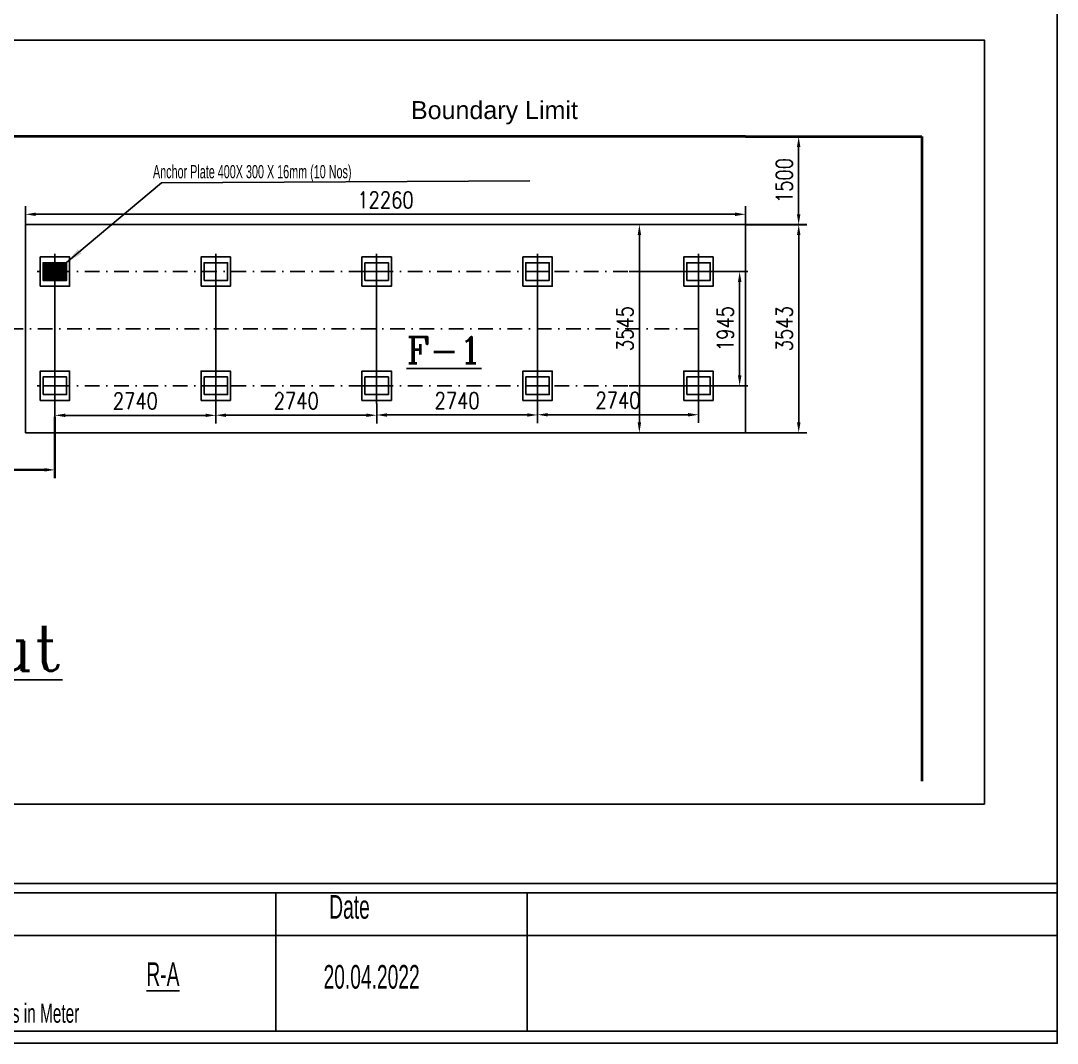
# Model space of a CAD drawing. Extents: x 669960 to 811714, y 144588 to 177507.
# Drawn here: x 731109 to 748762, y 144588 to 162009 of the extents above; entities that cross this region are included whole.
import ezdxf
from ezdxf.enums import TextEntityAlignment as Align

# ---------------------------------------------------------------- set-up
doc = ezdxf.new("R2010")
doc.units = 0
doc.header["$LTSCALE"] = 500
doc.header["$MEASUREMENT"] = 0
doc.header["$PDMODE"] = 2
doc.linetypes.add('DASHDOT', pattern=[1, 0.5, -0.25, 0, -0.25])
doc.layers.get('0').update_dxf_attribs({"linetype": 'CONTINUOUS'})
doc.layers.get('DEFPOINTS').update_dxf_attribs({"linetype": 'CONTINUOUS'})
for name, color, linetype in [('1', 1, 'CONTINUOUS'), ('D', 3, 'CONTINUOUS'), ('L', 4, 'CONTINUOUS')]:
    doc.layers.add(name, color=color, linetype=linetype)
doc.layers.add('2粗实线', color=7, linetype='CONTINUOUS', lineweight=35)
doc.styles.add('AE', font='arial.ttf', dxfattribs={"height": 6})
doc.styles.add('COMPLEX', font='COMPLEX.shx', dxfattribs={"height": 500})
doc.styles.add('HOLTEC', font='bgothl.ttf', dxfattribs={"width": 0.8})
doc.styles.add('TH_GBDIM', font='romans.shx', dxfattribs={"width": 0.8, "bigfont": 'gbcbig.shx'})
doc.dimstyles.new('TH_GBDIM', dxfattribs={"dimscale": 70, "dimtxt": 4, "dimasz": 2.5, "dimexe": 2, "dimexo": 0, "dimgap": 1.5, "dimtad": 1, "dimdec": 0, "dimzin": 4, "dimdsep": 46, "dimtxsty": 'TH_GBDIM', "dimcen": 2.5, "dimclrd": 130, "dimclre": 130, "dimclrt": 2, "dimadec": 0, "dimazin": 0, "dimtfac": 0.714286, "dimtdec": 0, "dimtmove": 0, "dimatfit": 3, "dimfxl": 2, "dimtzin": 0, "dimlwd": -1, "dimlwe": -1, "dimarcsym": 0})

# ---------------------------------------------------------------- blocks, each defined once
blk = doc.blocks.new('*D77')
at = {"color": 130, "transparency": 16777216}
for p, q in [((741470, 157735), (743493, 157735)), ((743353, 155965), (743353, 157560)), ((741470, 155790), (743493, 155790))]:
    blk.add_line(p, q, dxfattribs=at)
for points in [[(743324, 157560), (743383, 157560), (743353, 157735)], [(743324, 155965), (743383, 155965), (743353, 155790)]]:
    blk.add_solid(points, dxfattribs=at)
at = {"layer": 'DEFPOINTS', "color": 0, "transparency": 16777216}
for p in [(741470, 157735), (743353, 157735), (741470, 155790)]:
    blk.add_point(p, dxfattribs=at)
at = {"color": 2, "transparency": 16777216, "insert": (743108, 156763), "char_height": 280, "attachment_point": 5, "rotation": 90, "style": 'TH_GBDIM'}
blk.add_mtext('{\\C1;1945}', dxfattribs=at)
blk = doc.blocks.new('*D78')
at = {"color": 130, "transparency": 16777216}
for p, q in [((741748, 158535), (741505, 158535)), ((741645, 158360), (741645, 155165)), ((741748, 154990), (741505, 154990))]:
    blk.add_line(p, q, dxfattribs=at)
for points in [[(741616, 158360), (741675, 158360), (741645, 158535)], [(741616, 155165), (741675, 155165), (741645, 154990)]]:
    blk.add_solid(points, dxfattribs=at)
at = {"layer": 'DEFPOINTS', "color": 0, "transparency": 16777216}
for p in [(741748, 158535), (741645, 154990), (741748, 154990)]:
    blk.add_point(p, dxfattribs=at)
at = {"color": 2, "transparency": 16777216, "insert": (741400, 156763), "char_height": 280, "attachment_point": 5, "rotation": 90, "style": 'TH_GBDIM'}
blk.add_mtext('{\\C1;3545}', dxfattribs=at)
blk = doc.blocks.new('*D83')
at = {"layer": '2粗实线', "color": 130, "transparency": 16777216}
for p, q in [((724024, 155263), (724024, 154217)), ((731691, 155263), (731691, 154217)), ((724199, 154357), (731516, 154357))]:
    blk.add_line(p, q, dxfattribs=at)
for points in [[(724199, 154387), (724199, 154328), (724024, 154357)], [(731516, 154387), (731516, 154328), (731691, 154357)]]:
    blk.add_solid(points, dxfattribs=at)
at = {"layer": 'DEFPOINTS', "color": 0, "transparency": 16777216}
for p in [(724024, 155263), (731691, 155263), (731691, 154357)]:
    blk.add_point(p, dxfattribs=at)
at = {"layer": '2粗实线', "color": 2, "transparency": 16777216, "insert": (727857, 154602), "char_height": 280, "attachment_point": 5, "style": 'TH_GBDIM'}
blk.add_mtext('{\\C1;7667}', dxfattribs=at)
blk = doc.blocks.new('*D111')
at = {"color": 130, "transparency": 16777216}
for p, q in [((731191, 158214), (731191, 158851)), ((731366, 158711), (743276, 158711)), ((743451, 158214), (743451, 158851))]:
    blk.add_line(p, q, dxfattribs=at)
for points in [[(731366, 158740), (731366, 158682), (731191, 158711)], [(743276, 158740), (743276, 158682), (743451, 158711)]]:
    blk.add_solid(points, dxfattribs=at)
at = {"layer": 'DEFPOINTS', "color": 0, "transparency": 16777216}
for p in [(743451, 158711), (731191, 158214), (743451, 158214)]:
    blk.add_point(p, dxfattribs=at)
at = {"color": 2, "transparency": 16777216, "insert": (737321, 158956), "char_height": 280, "attachment_point": 5, "style": 'TH_GBDIM'}
blk.add_mtext('{\\C1;12260}', dxfattribs=at)
blk = doc.blocks.new('*D123')
at = {"color": 130, "transparency": 16777216}
for p, q in [((743451, 160035), (744498, 160035)), ((744358, 158710), (744358, 159860)), ((743451, 158535), (744498, 158535))]:
    blk.add_line(p, q, dxfattribs=at)
for points in [[(744329, 159860), (744387, 159860), (744358, 160035)], [(744329, 158710), (744387, 158710), (744358, 158535)]]:
    blk.add_solid(points, dxfattribs=at)
at = {"layer": 'DEFPOINTS', "color": 0, "transparency": 16777216}
for p in [(743451, 160035), (744358, 160035), (743451, 158535)]:
    blk.add_point(p, dxfattribs=at)
at = {"color": 2, "transparency": 16777216, "insert": (744113, 159285), "char_height": 280, "attachment_point": 5, "rotation": 90, "style": 'TH_GBDIM'}
blk.add_mtext('{\\C1;1500}', dxfattribs=at)
blk = doc.blocks.new('*D125')
at = {"color": 130, "transparency": 16777216}
for p, q in [((739911, 155490), (739911, 155156)), ((742651, 155490), (742651, 155156)), ((742476, 155296), (740086, 155296))]:
    blk.add_line(p, q, dxfattribs=at)
for points in [[(740086, 155325), (740086, 155267), (739911, 155296)], [(742476, 155325), (742476, 155267), (742651, 155296)]]:
    blk.add_solid(points, dxfattribs=at)
at = {"layer": 'DEFPOINTS', "color": 0, "transparency": 16777216}
for p in [(739911, 155490), (742651, 155490), (739911, 155296)]:
    blk.add_point(p, dxfattribs=at)
at = {"color": 2, "transparency": 16777216, "insert": (741281, 155541), "char_height": 280, "attachment_point": 5, "style": 'TH_GBDIM'}
blk.add_mtext('{\\C1;2740}', dxfattribs=at)
blk = doc.blocks.new('*D126')
at = {"color": 130, "transparency": 16777216}
for p, q in [((737171, 155490), (737171, 155152)), ((739911, 155490), (739911, 155152)), ((737346, 155292), (739736, 155292))]:
    blk.add_line(p, q, dxfattribs=at)
for points in [[(737346, 155321), (737346, 155263), (737171, 155292)], [(739736, 155321), (739736, 155263), (739911, 155292)]]:
    blk.add_solid(points, dxfattribs=at)
at = {"layer": 'DEFPOINTS', "color": 0, "transparency": 16777216}
for p in [(737171, 155490), (739911, 155490), (739911, 155292)]:
    blk.add_point(p, dxfattribs=at)
at = {"color": 2, "transparency": 16777216, "insert": (738541, 155537), "char_height": 280, "attachment_point": 5, "style": 'TH_GBDIM'}
blk.add_mtext('{\\C1;2740}', dxfattribs=at)
blk = doc.blocks.new('*D127')
at = {"color": 130, "transparency": 16777216}
for p, q in [((734431, 155490), (734431, 155148)), ((737171, 155490), (737171, 155148)), ((736996, 155288), (734606, 155288))]:
    blk.add_line(p, q, dxfattribs=at)
for points in [[(734606, 155317), (734606, 155259), (734431, 155288)], [(736996, 155317), (736996, 155259), (737171, 155288)]]:
    blk.add_solid(points, dxfattribs=at)
at = {"layer": 'DEFPOINTS', "color": 0, "transparency": 16777216}
for p in [(734431, 155490), (737171, 155490), (734431, 155288)]:
    blk.add_point(p, dxfattribs=at)
at = {"color": 2, "transparency": 16777216, "insert": (735801, 155533), "char_height": 280, "attachment_point": 5, "style": 'TH_GBDIM'}
blk.add_mtext('{\\C1;2740}', dxfattribs=at)
blk = doc.blocks.new('*D128')
at = {"color": 130, "transparency": 16777216}
for p, q in [((731691, 155540), (731691, 155146)), ((734431, 155540), (734431, 155146)), ((731866, 155286), (734256, 155286))]:
    blk.add_line(p, q, dxfattribs=at)
for points in [[(731866, 155315), (731866, 155257), (731691, 155286)], [(734256, 155315), (734256, 155257), (734431, 155286)]]:
    blk.add_solid(points, dxfattribs=at)
at = {"layer": 'DEFPOINTS', "color": 0, "transparency": 16777216}
for p in [(731691, 155540), (734431, 155540), (734431, 155286)]:
    blk.add_point(p, dxfattribs=at)
at = {"color": 2, "transparency": 16777216, "insert": (733061, 155531), "char_height": 280, "attachment_point": 5, "style": 'TH_GBDIM'}
blk.add_mtext('{\\C1;2740}', dxfattribs=at)
blk = doc.blocks.new('*D129')
at = {"color": 130, "transparency": 16777216}
for p, q in [((743451, 158533), (744499, 158533)), ((744359, 158358), (744359, 155165)), ((743451, 154990), (744499, 154990))]:
    blk.add_line(p, q, dxfattribs=at)
for points in [[(744330, 158358), (744389, 158358), (744359, 158533)], [(744330, 155165), (744389, 155165), (744359, 154990)]]:
    blk.add_solid(points, dxfattribs=at)
at = {"layer": 'DEFPOINTS', "color": 0, "transparency": 16777216}
for p in [(743451, 158533), (743451, 154990), (744359, 154990)]:
    blk.add_point(p, dxfattribs=at)
at = {"color": 2, "transparency": 16777216, "insert": (744114, 156761), "char_height": 280, "attachment_point": 5, "rotation": 90, "style": 'TH_GBDIM'}
blk.add_mtext('{\\C1;3543}', dxfattribs=at)

msp = doc.modelspace()

# ---------------------------------------------------------------- hatches: boundary and pattern name
h = msp.add_hatch()
h.set_pattern_fill('ANSI31', color=256)
h.set_pattern_definition([(45, (0, 0), (-0.088388347648, 0.088388347648), [])])
h.paths.add_polyline_path([(731890.86, 157885.28), (731690.86, 157885.28), (731690.86, 157735.28), (731890.86, 157735.28)])
h.paths.add_polyline_path([(731690.86, 157885.28), (731490.86, 157885.28), (731490.86, 157735.28), (731690.86, 157735.28)])
h.paths.add_polyline_path([(731690.86, 157735.28), (731490.86, 157735.28), (731490.86, 157585.28), (731690.86, 157585.28)])
h.paths.add_polyline_path([(731890.86, 157735.28), (731690.86, 157735.28), (731690.86, 157585.28), (731890.86, 157585.28)])

# ---------------------------------------------------------------- linework, layer by layer
at = {"color": 1, "lineweight": 40}
for p, q in [((743450.86, 160035.28), (715045.32, 160035.28)), ((743450.86, 160035.28), (746454.79, 160035.28)), ((746454.79, 160035.28), (746454.79, 149052.95))]:
    msp.add_line(p, q, dxfattribs=at)
for p, q in [((731190.86, 158535.28), (743450.86, 158535.28)), ((731190.86, 158535.28), (731190.86, 154989.83)), ((743450.86, 158535.28), (743450.86, 154989.83)), ((731690.86, 158035.28), (731690.86, 154989.83)), ((734430.86, 158035.28), (734430.86, 155489.83)), ((737170.86, 158035.28), (737170.86, 155489.83)), ((739910.86, 158035.28), (739910.86, 155489.83)), ((742650.86, 158035.28), (742650.86, 155489.83)), ((731690.86, 157885.28), (731690.86, 157585.28)), ((734430.86, 157885.28), (734430.86, 157585.28)), ((737170.86, 157885.28), (737170.86, 157585.28)), ((739910.86, 157885.28), (739910.86, 157585.28)), ((742650.86, 157885.28), (742650.86, 157585.28)), ((731490.86, 157735.28), (731890.86, 157735.28)), ((736970.86, 157735.28), (737370.86, 157735.28)), ((739710.86, 157735.28), (740110.86, 157735.28)), ((742450.86, 157735.28), (742850.86, 157735.28)), ((731690.86, 155939.83), (731690.86, 155639.83)), ((734430.86, 155939.83), (734430.86, 155639.83)), ((737170.86, 155939.83), (737170.86, 155639.83)), ((739910.86, 155939.83), (739910.86, 155639.83)), ((731490.86, 155789.83), (731890.86, 155789.83)), ((734230.86, 155789.83), (734630.86, 155789.83)), ((736970.86, 155789.83), (737370.86, 155789.83)), ((739710.86, 155789.83), (740110.86, 155789.83)), ((731190.86, 154989.83), (743450.86, 154989.83)), ((693952.6, 147310.76), (748762.46, 147310.76)), ((693952.6, 147151.97), (748762.46, 147151.97)), ((735450.89, 147151.97), (735450.89, 144795.49)), ((739733.03, 147151.97), (739733.03, 144795.49)), ((693952.6, 146424.75), (748762.46, 146424.75)), ((693952.6, 144795.49), (748762.46, 144795.49))]:
    msp.add_line(p, q)
at = {"linetype": 'DASHDOT'}
for p, q in [((742950.86, 157735.28), (731390.86, 157735.28)), ((742650.86, 156762.55), (721623.86, 156762.55)), ((742950.86, 155789.83), (731390.86, 155789.83))]:
    msp.add_line(p, q, dxfattribs=at)
at = {"color": 1}
msp.add_lwpolyline([(693111.77, 177507.35), (748762.46, 177507.35), (748762.46, 144588.05), (693111.77, 144588.05)], close=True, dxfattribs=at)
at = {"linetype": 'ByBlock'}
msp.add_lwpolyline([(714343.28, 161679.86), (747521.33, 161679.86), (747521.33, 148663.9), (714343.28, 148663.9)], close=True, dxfattribs=at)
for points in [[(731490.86, 157585.28), (731890.86, 157585.28), (731890.86, 157885.28), (731490.86, 157885.28)], [(734230.86, 157585.28), (734630.86, 157585.28), (734630.86, 157885.28), (734230.86, 157885.28)], [(736970.86, 157585.28), (737370.86, 157585.28), (737370.86, 157885.28), (736970.86, 157885.28)], [(739710.86, 157585.28), (740110.86, 157585.28), (740110.86, 157885.28), (739710.86, 157885.28)], [(742450.86, 157585.28), (742850.86, 157585.28), (742850.86, 157885.28), (742450.86, 157885.28)], [(731490.86, 155639.83), (731890.86, 155639.83), (731890.86, 155939.83), (731490.86, 155939.83)], [(734230.86, 155639.83), (734630.86, 155639.83), (734630.86, 155939.83), (734230.86, 155939.83)], [(736970.86, 155639.83), (737370.86, 155639.83), (737370.86, 155939.83), (736970.86, 155939.83)], [(739710.86, 155639.83), (740110.86, 155639.83), (740110.86, 155939.83), (739710.86, 155939.83)], [(742450.86, 155639.83), (742850.86, 155639.83), (742850.86, 155939.83), (742450.86, 155939.83)]]:
    msp.add_lwpolyline(points, close=True)
at = {"layer": 'D'}
for p, q in [((731890.86, 157890.28), (733508.67, 159249.47)), ((733508.67, 159249.47), (739777.84, 159281.39))]:
    msp.add_line(p, q, dxfattribs=at)
for points in [[(731440.86, 157485.28), (731940.86, 157485.28), (731940.86, 157985.28), (731440.86, 157985.28)], [(734180.86, 157485.28), (734680.86, 157485.28), (734680.86, 157985.28), (734180.86, 157985.28)], [(736920.86, 157485.28), (737420.86, 157485.28), (737420.86, 157985.28), (736920.86, 157985.28)], [(739660.86, 157485.28), (740160.86, 157485.28), (740160.86, 157985.28), (739660.86, 157985.28)], [(742400.86, 157485.28), (742900.86, 157485.28), (742900.86, 157985.28), (742400.86, 157985.28)], [(731440.86, 155539.83), (731940.86, 155539.83), (731940.86, 156039.83), (731440.86, 156039.83)], [(734180.86, 155539.83), (734680.86, 155539.83), (734680.86, 156039.83), (734180.86, 156039.83)], [(736920.86, 155539.83), (737420.86, 155539.83), (737420.86, 156039.83), (736920.86, 156039.83)], [(739660.86, 155539.83), (740160.86, 155539.83), (740160.86, 156039.83), (739660.86, 156039.83)], [(742400.86, 155539.83), (742900.86, 155539.83), (742900.86, 156039.83), (742400.86, 156039.83)]]:
    msp.add_lwpolyline(points, close=True, dxfattribs=at)
msp.add_solid([(732145.87, 158041.61), (732083.01, 158116.14), (731890.86, 157890.28)], dxfattribs=at)

# ---------------------------------------------------------------- texts
for s, height, style, p in [('Boundary Limit  ', 305.1699, 'AE', (737755.14, 160333.94)), ('%%ULayout', 768, 'COMPLEX', (728068.25, 150934.39))]:
    msp.add_text(s, height=height, dxfattribs=dict(style=style)).set_placement(p)
at = {"layer": '1', "style": 'HOLTEC', "width": 0.607352}
for s, height, p in [('Anchor Plate 400X 300 X 16mm (10 Nos)', 226.3009, (733361.12, 159324.32)), ('Date', 402.957, (736363.13, 146710.84)), ('20.04.2022', 402.957, (736266.02, 145518.58)), ('All measurments is in Meter', 322.3659, (728876.78, 144937.74))]:
    msp.add_text(s, height=height, dxfattribs=at).set_placement(p)
msp.add_text('%%UR-A', height=402.957, dxfattribs=at).set_placement((733530.53, 145564.81), align=Align.CENTER)
at = {"layer": 'L', "color": 4, "style": 'COMPLEX'}
msp.add_text('%%UF-1', height=451.584, dxfattribs=at).set_placement((737681.83, 156173.48))

# ---------------------------------------------------------------- dimensions: what is measured, and where the dimension line sits
for base, p1, p2, picture, middle in [((744358.09, 160035.28), (743450.86, 158535.28), (743450.86, 160035.28), '*D123', (744113.09, 159285.28)), ((741645.34, 154989.83), (741747.75, 158535.28), (741747.75, 154989.83), '*D78', (741400.34, 156762.55)), ((744359.35, 154989.83), (743450.86, 158532.72), (743450.86, 154989.83), '*D129', (744114.35, 156761.28)), ((743353.42, 157735.28), (741470.2, 155789.83), (741470.2, 157735.28), '*D77', (743108.42, 156762.55))]:
    dim = msp.add_linear_dim(base=base, p1=p1, p2=p2, angle=90, text='{\\C1;<>}', dimstyle='TH_GBDIM')
    dim.commit()
    dim.dimension.update_dxf_attribs({"geometry": picture, "text_midpoint": middle})
for base, p1, p2, picture, middle in [((743450.86, 158711.14), (731190.86, 158214.3), (743450.86, 158214.3), '*D111', (737320.86, 158956.14)), ((734430.86, 155285.96), (731690.86, 155539.83), (734430.86, 155539.83), '*D128', (733060.86, 155530.96)), ((734430.86, 155287.91), (737170.86, 155489.83), (734430.86, 155489.83), '*D127', (735800.86, 155532.91)), ((739910.86, 155291.93), (737170.86, 155489.83), (739910.86, 155489.83), '*D126', (738540.86, 155536.93)), ((739910.86, 155296.04), (742650.86, 155489.83), (739910.86, 155489.83), '*D125', (741280.86, 155541.04))]:
    dim = msp.add_linear_dim(base=base, p1=p1, p2=p2, text='{\\C1;<>}', dimstyle='TH_GBDIM')
    dim.commit()
    dim.dimension.update_dxf_attribs({"geometry": picture, "text_midpoint": middle})
at = {"layer": '2粗实线'}
dim = msp.add_linear_dim(base=(731690.86, 154357.4), p1=(724023.86, 155262.55), p2=(731690.86, 155262.55), text='{\\C1;<>}', dimstyle='TH_GBDIM', dxfattribs=at)
dim.commit()
dim.dimension.update_dxf_attribs({"geometry": '*D83', "text_midpoint": (727857.36, 154602.4)})

doc.saveas('drawing.dxf')
